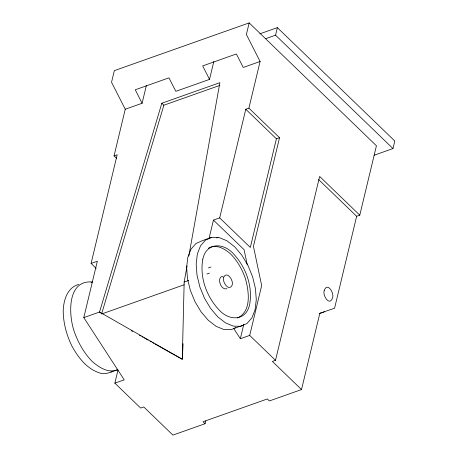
<?xml version="1.0" encoding="UTF-8"?>
<svg xmlns="http://www.w3.org/2000/svg" width="458" height="458" viewBox="0 0 458 458"><rect width="100%" height="100%" fill="white"/><g stroke="black" fill="none" stroke-linecap="round" stroke-linejoin="round"><path stroke-width="0.69" d="M187.064 265.915L184.168 282.059L182.278 359.278L154.964 343.958M183.097 343.666L182.278 359.278L99.535 312.03L83.797 317.606L124.221 379.837L114.855 383.157L140.658 408.067L143.783 406.962L172.924 435.1L205.075 423.713L205.745 420.936M188.822 256.085L219.88 82.669L161.823 103.227L99.535 312.03L100.56 313.02M116.607 158.348L114.053 155.886L125.252 109.233L111.54 82.268L114.328 70.647L249.175 22.9L376.436 145.77L359.77 215.18L356.65 216.285L334.575 308.223L319.839 313.278L301.524 389.563L269.378 400.945L267.329 398.97L203.026 421.738L205.075 423.713M96.197 268.359L91.09 263.43L117.174 154.781L114.053 155.886M83.797 317.606L97.331 261.22L91.09 263.43M125.252 109.233L142.106 103.268L146.411 85.331M114.855 383.157L118.009 370.012M142.106 103.268L135.253 89.785L168.962 77.843L175.82 91.331L209.529 79.389L213.834 61.458M249.175 22.9L246.381 34.516L260.098 61.487L248.894 108.134L245.774 109.239L219.691 217.888L213.451 220.098L208.957 238.807M265.56 38.724L275.55 35.186L277.365 27.635L394.79 141.007L392.975 148.564L374.129 155.233M248.894 108.134L279.529 137.709L276.403 138.814L250.32 247.463L219.691 217.888M279.529 137.709L253.44 246.358L261.661 285.603L249.702 335.405L240.335 338.72L233.729 328.546L243.272 325.169M240.335 338.72L243.822 324.195M301.524 389.563L272.384 361.425L275.504 360.32L319.65 176.445L359.77 215.18M101.791 313.324L163.872 105.203L219.926 85.354M78.81 284.418C67.206 287.384 63.496 300.459 63.21 311.068C63.33 322.982 66.473 334.603 71.545 345.338C77.923 357.24 86.906 369.188 100.411 373.201C106.611 374.615 111.947 371.661 117.609 369.663C108.546 373.728 98.802 367.282 92.15 361.385C83.883 352.946 78.078 342.515 74.207 331.409C68.585 315.333 66.742 279.661 92.344 282.002L91.016 282.471M211.768 237.336L205.436 240.164L200.524 245.837L197.364 253.961L196.167 263.985L197.02 275.224L199.865 286.914L204.503 298.255L210.628 308.48L217.808 316.884L225.565 322.901L233.368 326.125L240.685 326.325L247.017 323.491L251.929 317.818L255.089 309.7L256.285 299.675L255.432 288.437L252.587 276.746L247.95 265.405L241.824 255.18L234.645 246.77L226.887 240.753L219.084 237.536L211.768 237.336L202.224 240.713L195.892 243.547L190.98 249.215L187.82 257.339L186.624 267.363L187.477 278.601L190.322 290.292L194.959 301.633L201.079 311.858L208.264 320.262L216.021 326.285L223.825 329.502L231.141 329.703L235.601 327.71M208.39 248.236C216.033 243.576 225.044 248.837 230.809 254.173C237.519 261.02 242.236 269.487 245.374 278.498C248.889 290.939 251.952 311.526 237.359 318.001M226.996 288.66C220.951 290.927 216.039 277.016 222.943 276.203M110.939 371.97L112.811 371.129M259.863 33.829L277.365 27.635M260.098 61.487L243.244 67.452L236.385 53.97L202.671 65.906L209.529 79.389M216.731 237.954L218.002 237.507M208.367 267.941L210.909 267.043M184.168 282.059L188.759 280.433M206.907 274.01L209.455 273.111M101.584 314.011L184.202 284.756M319.232 313.598L324.59 311.761M131.377 330.728L132.62 331.42M139.45 335.25L140.692 335.949M141.934 336.647L143.171 337.34M144.413 338.038L148.14 340.128M150.001 341.17L151.243 341.868M152.485 342.567L153.728 343.26M275.55 35.186L392.975 148.564M245.774 109.239L276.403 138.814M318.585 179.536L356.65 216.285M161.823 103.227L163.872 105.203M213.451 220.098L244.08 249.673L247.251 264.821M249.702 335.405L275.504 360.32M324.258 290.435C322.243 295.044 329.439 306.826 332.542 297.952C334.558 293.343 327.367 281.561 324.258 290.435M202.802 259.211C199.493 277.588 206.701 296.933 219.393 310.278C229.555 321.224 246.238 321.052 249.65 304.444C252.953 286.073 245.751 266.722 233.059 253.377C222.897 242.431 206.214 242.608 202.802 259.211M223.727 277.193C221.838 281.636 228.754 292.032 232.091 285.271C233.986 280.828 227.065 270.438 223.727 277.193"/></g></svg>
